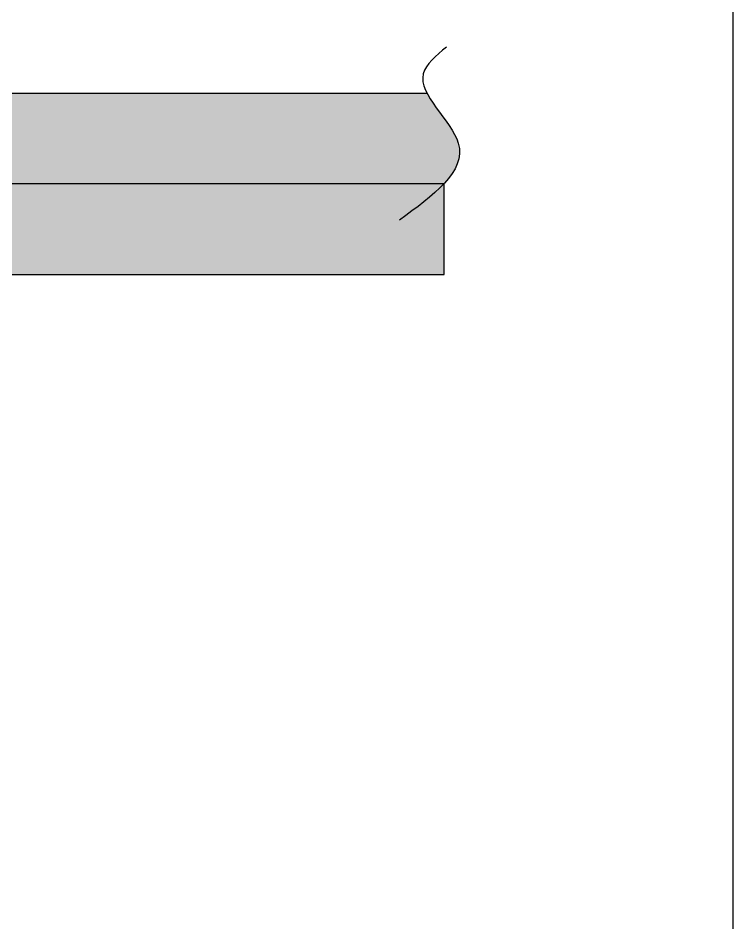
# Model space of a CAD drawing. Extents: x 11992 to 29481, y -6727 to 6811.
# Drawn here: x 26893 to 27684, y 1351 to 2352 of the extents above; entities that cross this region are included whole.
import ezdxf

# ---------------------------------------------------------------- set-up
doc = ezdxf.new("R2010")
doc.units = 0
doc.header["$MEASUREMENT"] = 0
doc.layers.add('zoylight 6节点', color=8, linetype='CONTINUOUS')

# ---------------------------------------------------------------- blocks, each defined once
blk = doc.blocks.new('ghghg')
at = {"layer": 'zoylight 6节点'}
h = blk.add_hatch(dxfattribs=at)
h.set_pattern_fill('ANSI38', color=251, scale=5, style=0)
h.set_pattern_definition([(45, (-42058.675, -76491.4165), (-2.24506403, 2.24506403), []), (135, (-42058.675, -76491.4165), (-6.73519209, 2.24506403), [7.9375, -4.7625])])
h.paths.add_polyline_path([(-319.7, 3435.6), (-319.7, 3335.3), (-1253.2, 3335.3), (-1253.2, 3355.4), (-1203.3, 3355.4), (-1203.3, 3435.6)])
h.paths.add_polyline_path([(-1270.9, 3377.6), (-1270.9, 3413.5), (-1300.9, 3413.5), (-1300.9, 3377.6)], flags=9)
h.paths.add_polyline_path([(-1095.6, 3559.6), (-904.3, 3559.6), (-904.3, 3577.6), (-1095.6, 3577.6)], flags=9)
h = blk.add_hatch(dxfattribs=at)
h.set_pattern_fill('钢筋混凝土', color=251, scale=5, style=0)
h.set_pattern_definition([(45, (-54481.562, 53508.498), (-17.6776695, 17.6776695), []), (50, (-54481.56, 53508.5), (71.72602, -6.275213), [7.5, -82.5]), (355, (-54481.56, 53508.5), (-13.87513, 75.21921), [6, -66]), (100.4514, (-54475.585, 53507.975), (57.85094, 68.943954), [6.37402, -70.11421]), (46.1842, (-54481.56, 53528.5), (106.7241, -16.5519), [11.25, -123.75]), (96.6356, (-54472.67, 53527.12), (93.46627, 97.41179), [9.56103, -105.1713]), (351.1842, (-54481.56, 53528.5), (93.4662, 97.41186), [9, -99]), (21, (-54471.56, 53523.5), (59.690705, -40.26189), [7.5, -82.5]), (326, (-54471.56, 53523.5), (24.33153, 72.515005), [6, -66]), (71.4514, (-54466.59, 53520.14), (84.02226, 32.25305), [6.37402, -70.11421]), (37.5, (-54481.562, 53508.498), (1.2159855, 33.289385), [0, -65.2, 0, -67, 0, -66.25]), (7.5, (-54481.562, 53508.498), (26.306954, 39.441171), [0, -38.2, 0, -63.7, 0, -25.25]), (327.5, (-54503.862, 53508.498), (53.382244, -2.255487), [0, -25, 0, -78, 0, -103.5]), (317.5, (-54513.86, 53508.5), (58.318617, 10.010498), [0, -32.5, 0, -51.8, 0, -73.5])])
h.paths.add_polyline_path([(-1403.1, 315.6), (-316.1, 315.6), (-318.7, 3435.6), (-1403.1, 3435.6)], flags=16)
h.paths.add_polyline_path([(-284.7, 215.6), (-282.8, 218.8), (-281.2, 222), (-279.8, 225.2), (-278.7, 228.4), (-277.9, 231.7), (-277.4, 235), (-277.2, 238.3), (-277.4, 241.7), (-277.9, 245.1), (-278.7, 248.5), (-279.9, 252), (-281.5, 255.5), (-283.3, 259.1), (-285.3, 262.6), (-287.6, 266.2), (-290, 269.8), (-292.6, 273.4), (-295.2, 277), (-297.9, 280.6), (-300.5, 284.2), (-303.1, 287.8), (-305.7, 291.4), (-308.1, 294.9), (-310.3, 298.5), (-312.4, 302), (-314.1, 305.5), (-315.6, 308.9), (-316.8, 312.3), (-317.6, 315.6), (-316.1, 315.6), (-318.7, 3435.6), (-320.1, 3435.6), (-317.4, 3438.7), (-314.9, 3441.7), (-312.6, 3444.7), (-310.5, 3447.8), (-308.6, 3450.9), (-307, 3454), (-305.6, 3457.1), (-304.5, 3460.3), (-303.7, 3463.5), (-303.1, 3466.7), (-302.8, 3470), (-302.9, 3473.3), (-303.3, 3476.6), (-304, 3479.9), (-305.1, 3483.3), (-306.5, 3486.7), (-308.2, 3490.2), (-310.1, 3493.7), (-312.2, 3497.2), (-314.6, 3500.7), (-317, 3504.2), (-319.5, 3507.7), (-322.1, 3511.2), (-324.7, 3514.8), (-327.3, 3518.3), (-329.9, 3521.8), (-332.3, 3525.3), (-334.6, 3528.8), (-336.7, 3532.2), (-338.6, 3535.6), (-1553.1, 3535.6), (-1553.1, 215.6)])
at = {"layer": 'zoylight 6节点', "ltscale": 100}
blk.add_line((-319.7, 3335.3), (-319.7, 3435.6), dxfattribs=at)
at = {"layer": 'zoylight 6节点', "color": 251}
blk.add_lwpolyline([(-1696.7, 3824.3), (0, 3824.3), (0, 0), (-1696.7, 0)], close=True, dxfattribs=at)
for points in [[(-338.6, 3535.6), (-1553.1, 3535.6), (-1553.1, 215.6), (-284.7, 215.6)], [(-320.1, 3435.6), (-1403.1, 3435.6), (-1403.1, 315.6), (-317.6, 315.6)], [(-1373.1, 3435.6), (-1373.1, 3435.6), (-1203.3, 3435.6), (-1203.3, 3355.4), (-1253.2, 3355.4), (-1253.2, 3335.3), (-319.7, 3335.3)]]:
    blk.add_lwpolyline(points, dxfattribs=at)
blk.add_spline([(-317.2, 3587.2), (-343, 3557.6), (-304.2, 3480.7), (-369.3, 3395.6)], degree=3, dxfattribs=at)

msp = doc.modelspace()

# ---------------------------------------------------------------- block references
at = {"layer": 'zoylight 6节点'}
msp.add_blockref('ghghg', (27684.3, -1266.8), dxfattribs=at)

doc.saveas('drawing.dxf')
